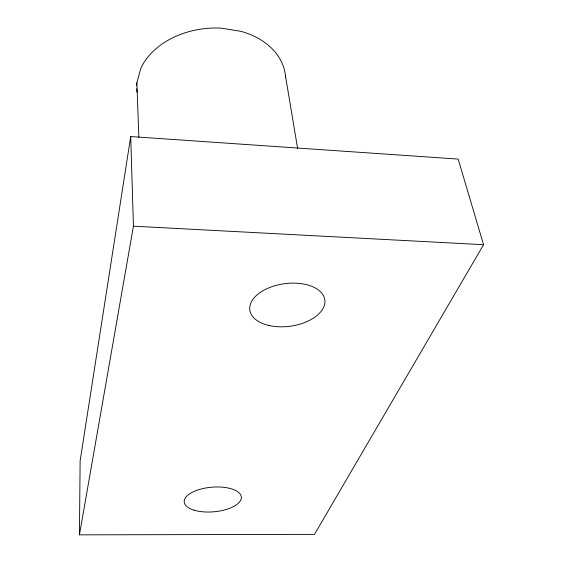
<?xml version="1.0" encoding="UTF-8"?>
<svg xmlns="http://www.w3.org/2000/svg" width="563" height="563" viewBox="0 0 563 563"><rect width="100%" height="100%" fill="white"/><g stroke="black" fill="none" stroke-linecap="round" stroke-linejoin="round"><path stroke-width="0.84" d="M79.439 534.85L80.122 460.851L130.715 136.556L458.162 159.09L483.561 244.701L314.485 534.364L79.439 534.85L133.431 226.178L130.715 136.556M136.696 85.379A74.647 54.963 -5.8 0 1 136.858 82.824L140.827 68.32A74.647 54.963 -5.8 0 1 221.16 28.15L240.88 31.317A74.647 54.963 -5.8 0 1 285.568 77.729M133.431 226.178L483.561 244.701M285.364 75.21L297.658 148.731M136.858 82.824L138.871 137.295M137.055 92.191A74.647 54.963 -5.8 0 1 136.732 88.792M268.818 325.456A37.841 21.457 -7.7 0 0 324.921 301.339A37.841 21.457 -7.7 0 0 268.199 288.122A37.841 21.457 -7.7 0 0 268.818 325.456M194.066 510.169A28.671 12.344 -4.9 0 0 240.844 499.881A28.671 12.344 -4.9 0 0 203.398 488.466A28.671 12.344 -4.9 0 0 194.066 510.169"/></g></svg>
